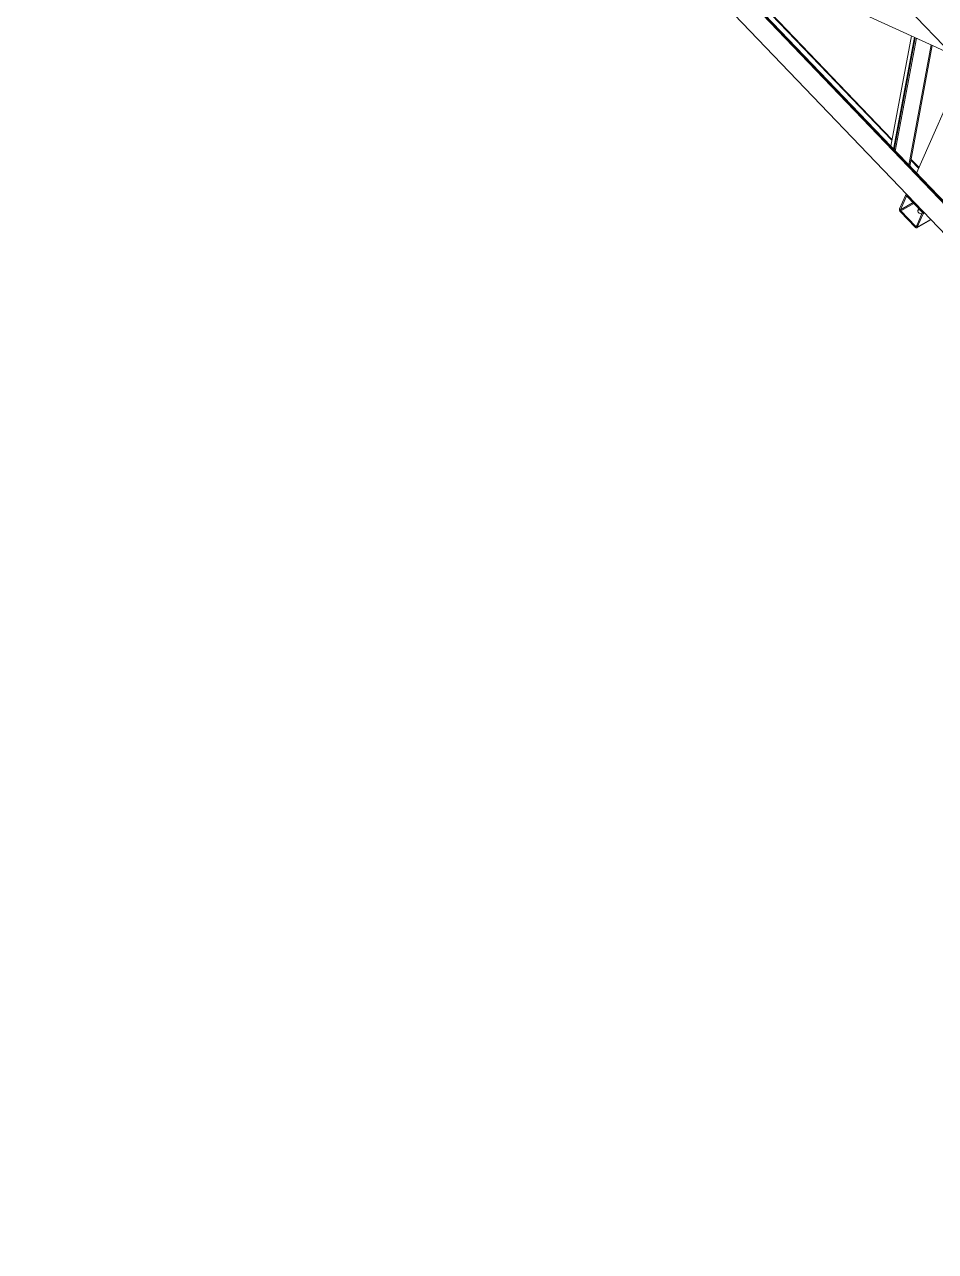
# Model space of a CAD drawing. Header units: millimetres. Extents: x 26816 to 90584, y 11074 to 56542.
# Drawn here: x 59944 to 61976, y 23682 to 26420 of the extents above; entities that cross this region are included whole.
import ezdxf

# ---------------------------------------------------------------- set-up
doc = ezdxf.new("R2010")
doc.units = ezdxf.units.MM
doc.layers.add('MAU_XANH', color=5, linetype='Continuous')

msp = doc.modelspace()

# ---------------------------------------------------------------- linework, layer by layer
at = {"layer": 'MAU_XANH', "linetype": 'Continuous', "lineweight": 0}
for p, q in [((66265.8, 21913.4), (60069.3, 28381.6)), ((66658.6, 21151.2), (59963.4, 28139.9)), ((62600.7, 25321), (59943.5, 28094.6)), ((66663.5, 21148.3), (60014, 28089.4)), ((66668.4, 21145.5), (60015, 28090.6)), ((62012.8, 26352.9), (61420.8, 26623.2)), ((61878.4, 26161.5), (61448.1, 26610.7)), ((61878.8, 26163.4), (61452, 26609)), ((61875.9, 26148.1), (61922, 26394.4)), ((61882.3, 26141.5), (61929, 26391.2)), ((61884, 26139.7), (61930.8, 26390.3)), ((61886.1, 26137.4), (61933.2, 26389.3)), ((61916.1, 26106.1), (61966.2, 26374.2)), ((61918.3, 26103.9), (61968.6, 26373.1)), ((61933.8, 26087.7), (62038.4, 26326.3)), ((61938.6, 26098.7), (61920.8, 26117.3)), ((61939.3, 26100.3), (61921.2, 26119.2)), ((61895.8, 26008.3), (61909, 26038.5)), ((61897.8, 26006.3), (61911, 26036.5)), ((61911.5, 26040.4), (61909.8, 26039.4)), ((61911.8, 26036.9), (61911, 26036.5)), ((61912.9, 26036.3), (61945.6, 26002.1)), ((61913.6, 26038.1), (61946.4, 26003.9)), ((61926, 26022.6), (61897.8, 26006.3)), ((61927.9, 26020.6), (61898.5, 26003.7)), ((61930.5, 25967.7), (61897.8, 26001.9)), ((61931.3, 25969.5), (61898.5, 26003.7)), ((61946.4, 25999.5), (61933.2, 25969.3)), ((61934.4, 25966.4), (61965.3, 25984.2)), ((61948.4, 25997.5), (61935.1, 25967.3)), ((61965, 25984.5), (61935.1, 25967.3)), ((61951.1, 25999), (61948.4, 25997.5)), ((61933.9, 25971), (61931.3, 25969.5))]:
    msp.add_line(p, q, dxfattribs=at)
at = {"layer": 'MAU_XANH', "linetype": 'Continuous', "lineweight": 0, "flags": 128}
for points in [[(61909, 26038.5), (61909.4, 26039.1), (61909.8, 26039.4), (61910.3, 26039.6), (61910.9, 26039.7), (61911.6, 26039.5), (61912.3, 26039.2), (61913, 26038.7), (61913.6, 26038.1)], [(61911, 26036.5), (61911.1, 26036.7), (61911.3, 26036.8), (61911.5, 26036.9), (61911.8, 26036.9), (61912, 26036.9), (61912.3, 26036.7), (61912.6, 26036.6), (61912.9, 26036.3)], [(61939.8, 26008.2), (61938.6, 26007.7), (61937.6, 26006.9), (61936.9, 26006), (61936.5, 26004.9), (61936.5, 26003.7), (61936.8, 26002.4), (61937.4, 26001.2), (61938.3, 26000.1)], [(61935.1, 25967.3), (61934.8, 25966.7), (61934.4, 25966.4), (61933.8, 25966.2), (61933.2, 25966.1), (61932.6, 25966.3), (61931.9, 25966.6), (61931.2, 25967.1), (61930.5, 25967.7)], [(61933.2, 25969.3), (61933, 25969.1), (61932.9, 25969), (61932.7, 25968.9), (61932.4, 25968.9), (61932.1, 25968.9), (61931.9, 25969), (61931.6, 25969.2), (61931.3, 25969.5)]]:
    msp.add_lwpolyline(points, dxfattribs=at)
at = {"layer": 'MAU_XANH', "linetype": 'Continuous', "lineweight": 0}
for centre, radius, start, end in [((61902.3, 26006.8), 6.67, 166.5829, 227.1557), ((61900.4, 26005.6), 2.67, 166.5829, 227.1557), ((61940.8, 26001.1), 5.6, 84.9819, 139.0219), ((61944.6, 26006.1), 8.8, 223.7496, 275.5256), ((61943.8, 26000.1), 2.67, 346.5829, 47.1557), ((61941.9, 25999), 6.67, 346.5829, 47.1557)]:
    msp.add_arc(centre, radius, start, end, dxfattribs=at)

doc.saveas('drawing.dxf')
